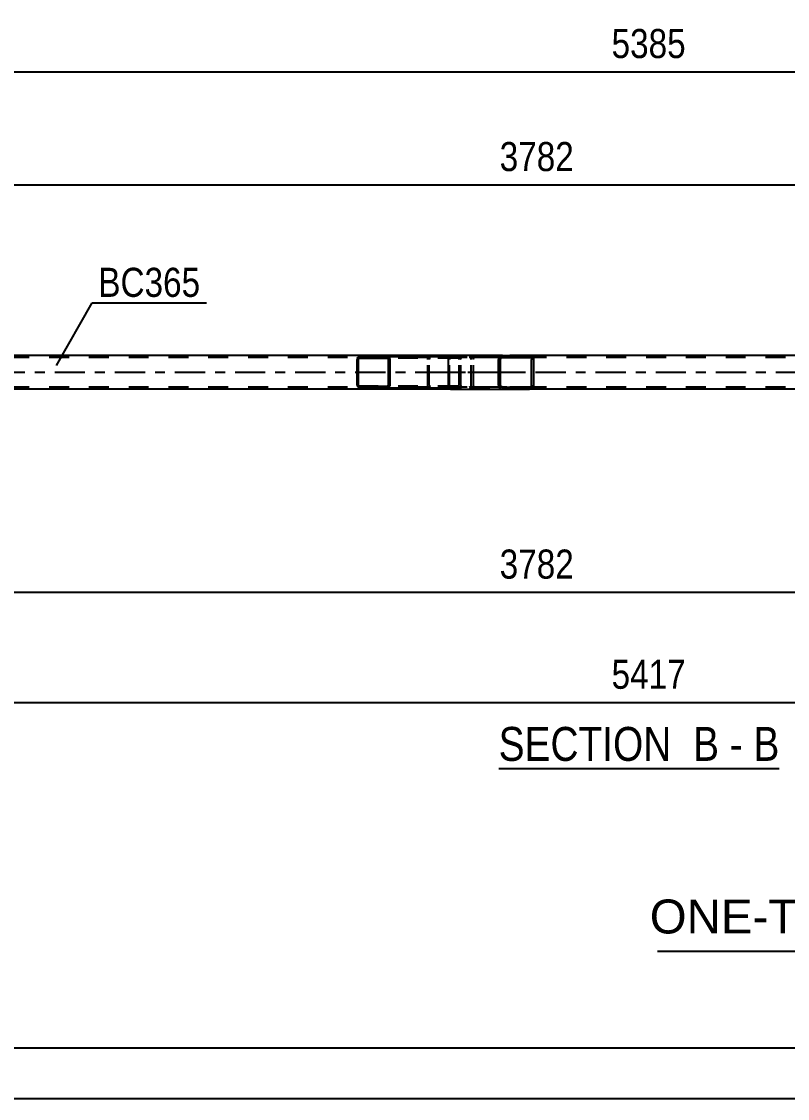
# Model space of a CAD drawing. Header units: millimetres. Extents: x 0 to 594, y 0 to 420.
# Drawn here: x 93.4 to 168.8, y 0 to 106.1 of the extents above; entities that cross this region are included whole.
import ezdxf

# ---------------------------------------------------------------- set-up
doc = ezdxf.new("R2010")
doc.units = ezdxf.units.MM
doc.linetypes.add('DXK_LINE_DOT2', pattern=[3.9198, 1.9599, -1.9599])
doc.linetypes.add('DXK_LINE_DOT3', pattern=[5.9187, 2.979, -0.9799, 0.9799, -0.9799])
doc.styles.add('Arial', font='arial.ttf', dxfattribs={"height": 0.2})
doc.styles.add('Arial Narrow', font='ARIALN.TTF', dxfattribs={"height": 0.2})

# ---------------------------------------------------------------- blocks, each defined once
blk = doc.blocks.new('Unknown-570345859-1135')
at = {"color": 5, "linetype": 'Continuous'}
for p, q in [((5, 5), (589, 5)), ((0, 0), (594, 0))]:
    blk.add_line(p, q, dxfattribs=at)
blk = doc.blocks.new('Unknown-570345859-12 - 5354')
at = {"color": 6, "linetype": 'Continuous'}
blk.add_line((140.36, 32.5), (168, 32.5), dxfattribs=at)
at = {"color": 0, "linetype": 'Continuous'}
for points in [[(158.46, 33.25), (158.46, 36.75), (140.36, 36.75), (140.36, 33.25)], [(162.07, 33.25), (162.07, 36.75), (159.51, 36.75), (159.51, 33.25)], [(164.4, 33.25), (164.4, 36.75), (163.12, 36.75), (163.12, 33.25)], [(168, 33.25), (168, 36.75), (165.45, 36.75), (165.45, 33.25)]]:
    blk.add_wipeout(points, dxfattribs=at)
at = {"color": 7, "linetype": 'Continuous', "style": 'Arial Narrow'}
for s, p in [('SECTION ', (140.36, 33.25)), ('B', (159.51, 33.25)), ('B', (165.45, 33.25)), ('-', (163.12, 33.25))]:
    blk.add_text(s, height=3.34, dxfattribs=at).set_placement(p)
blk = doc.blocks.new('Part-570345859-5364 - 5354')
at = {"linetype": 'Continuous'}
h = blk.add_hatch(dxfattribs=at)
h.set_pattern_fill('', scale=0.7, style=0, pattern_type=0)
h.set_pattern_definition([(45, (143.7924, 72.9474), (-1.5715, 1.5715), [])])
h.paths.add_polyline_path([(143.82, 72.79), (143.79, 72.95), (143.7, 73.08), (143.57, 73.16), (143.41, 73.19), (140.75, 73.19), (140.59, 73.16), (140.46, 73.08), (140.36, 72.95), (140.33, 72.79), (140.33, 70.26), (140.36, 70.11), (140.46, 69.98), (140.59, 69.89), (140.75, 69.86), (143.41, 69.86), (143.57, 69.89), (143.7, 69.98), (143.79, 70.11), (143.82, 70.26)])
h.paths.add_polyline_path([(143.6, 70.18), (143.55, 70.12), (143.49, 70.08), (143.41, 70.06), (140.75, 70.06), (140.67, 70.08), (140.6, 70.12), (140.56, 70.18), (140.54, 70.26), (140.54, 72.79), (140.56, 72.87), (140.6, 72.94), (140.67, 72.98), (140.75, 72.99), (143.41, 72.99), (143.49, 72.98), (143.55, 72.94), (143.6, 72.87), (143.61, 72.79), (143.61, 70.26)])
at = {"color": 2, "linetype": 'Continuous'}
for p, q in [((135.55, 73.16), (135.63, 73.19)), ((140.75, 73.19), (135.63, 73.19)), ((140.75, 73.19), (140.59, 73.16)), ((140.75, 73.19), (143.41, 73.19)), ((143.57, 73.16), (143.41, 73.19)), ((135.41, 72.79), (135.43, 72.95)), ((135.41, 70.26), (135.41, 72.79)), ((135.43, 72.95), (135.48, 73.08)), ((135.48, 73.08), (135.55, 73.16)), ((140.36, 72.95), (140.33, 72.79)), ((140.33, 70.26), (140.33, 72.79)), ((140.54, 72.79), (140.56, 72.87)), ((140.54, 70.26), (140.54, 72.79)), ((140.56, 72.87), (140.6, 72.94)), ((140.6, 72.94), (140.67, 72.98)), ((140.67, 72.98), (140.75, 72.99)), ((140.75, 72.99), (143.41, 72.99)), ((143.41, 72.99), (143.49, 72.98)), ((143.49, 72.98), (143.55, 72.94)), ((143.55, 72.94), (143.6, 72.87)), ((143.6, 72.87), (143.61, 72.79)), ((143.61, 70.26), (143.61, 72.79)), ((143.82, 72.79), (143.79, 72.95)), ((143.82, 70.26), (143.82, 72.79)), ((135.43, 70.11), (135.41, 70.26)), ((135.48, 69.98), (135.43, 70.11)), ((140.33, 70.26), (140.36, 70.11)), ((140.56, 70.18), (140.54, 70.26)), ((140.6, 70.12), (140.56, 70.18)), ((140.67, 70.08), (140.6, 70.12)), ((140.75, 70.06), (140.67, 70.08)), ((140.75, 70.06), (143.41, 70.06)), ((143.49, 70.08), (143.41, 70.06)), ((143.55, 70.12), (143.49, 70.08)), ((143.6, 70.18), (143.55, 70.12)), ((143.61, 70.26), (143.6, 70.18)), ((143.79, 70.11), (143.82, 70.26)), ((135.55, 69.89), (135.48, 69.98)), ((135.63, 69.86), (135.55, 69.89)), ((135.63, 69.86), (140.75, 69.86)), ((140.59, 69.89), (140.75, 69.86)), ((140.75, 69.86), (143.41, 69.86)), ((143.41, 69.86), (143.57, 69.89))]:
    blk.add_line(p, q, dxfattribs=at)
at = {"color": 7, "linetype": 'DXK_LINE_DOT2'}
for p, q in [((136.62, 72.99), (136.62, 73.19)), ((137.45, 73.19), (137.61, 73.16)), ((143.41, 73.19), (140.75, 73.19)), ((135.53, 72.87), (135.52, 72.79)), ((135.52, 70.26), (135.52, 72.79)), ((135.55, 72.94), (135.53, 72.87)), ((135.59, 72.98), (135.55, 72.94)), ((135.63, 72.99), (135.59, 72.98)), ((143.41, 72.99), (135.63, 72.99)), ((137.53, 72.98), (137.45, 72.99)), ((137.59, 72.94), (137.53, 72.98)), ((137.64, 72.87), (137.59, 72.94)), ((137.66, 72.79), (137.64, 72.87)), ((137.66, 70.26), (137.66, 72.79)), ((137.83, 72.95), (137.87, 72.79)), ((137.87, 70.26), (137.87, 72.79)), ((135.52, 70.26), (135.53, 70.18)), ((135.53, 70.18), (135.55, 70.12)), ((135.55, 70.12), (135.59, 70.08)), ((135.59, 70.08), (135.63, 70.06)), ((143.41, 70.06), (135.63, 70.06)), ((136.62, 69.86), (136.62, 70.06)), ((137.45, 70.06), (137.53, 70.08)), ((137.53, 70.08), (137.59, 70.12)), ((137.59, 70.12), (137.64, 70.18)), ((137.64, 70.18), (137.66, 70.26)), ((137.87, 70.26), (137.83, 70.11)), ((137.61, 69.89), (137.45, 69.86)), ((140.75, 69.86), (143.41, 69.86))]:
    blk.add_line(p, q, dxfattribs=at)
at = {"color": 7, "linetype": 'DXK_LINE_DOT3'}
blk.add_line((133.37, 71.53), (142.08, 71.53), dxfattribs=at)
at = {"color": 7, "linetype": 'DXK_LINE_DOT2'}
for centre, start, end in [((137.46, 72.78), 23.8494, 68.8059), ((137.46, 70.27), 291.1941, 336.1506)]:
    blk.add_arc(centre, 0.41, start, end, dxfattribs=at)
at = {"color": 2, "linetype": 'Continuous'}
for centre, start, end in [((140.74, 72.78), 111.1941, 156.1506), ((143.42, 72.78), 23.8494, 68.8059), ((140.74, 70.27), 203.8494, 248.8059), ((143.42, 70.27), 291.1941, 336.1506)]:
    blk.add_arc(centre, 0.41, start, end, dxfattribs=at)
blk = doc.blocks.new('Part-570345859-5385 - 5354')
at = {"linetype": 'Continuous'}
h = blk.add_hatch(dxfattribs=at)
h.set_pattern_fill('', scale=0.7, style=0, pattern_type=0)
h.set_pattern_definition([(45, (129.638, 72.888), (-1.5715, 1.5715), [])])
h.paths.add_polyline_path([(129.66, 72.79), (129.64, 72.89), (129.58, 72.97), (129.48, 73.03), (129.38, 73.05), (126.7, 73.05), (126.59, 73.03), (126.5, 72.97), (126.44, 72.89), (126.41, 72.79), (126.41, 70.27), (126.44, 70.17), (126.5, 70.08), (126.59, 70.02), (126.7, 70), (129.38, 70), (129.48, 70.02), (129.58, 70.08), (129.64, 70.17), (129.66, 70.27)])
h.paths.add_polyline_path([(129.51, 70.22), (129.48, 70.18), (129.43, 70.15), (129.38, 70.14), (126.7, 70.14), (126.64, 70.15), (126.6, 70.18), (126.57, 70.22), (126.56, 70.27), (126.56, 72.79), (126.57, 72.84), (126.6, 72.88), (126.64, 72.91), (126.7, 72.92), (129.38, 72.92), (129.43, 72.91), (129.48, 72.88), (129.51, 72.84), (129.52, 72.79), (129.52, 70.27)])
at = {"color": 2, "linetype": 'Continuous'}
for p, q in [((126.44, 72.89), (126.41, 72.79)), ((126.41, 70.27), (126.41, 72.79)), ((126.56, 72.79), (126.57, 72.84)), ((126.56, 70.27), (126.56, 72.79)), ((126.57, 72.84), (126.6, 72.88)), ((126.7, 73.05), (126.59, 73.03)), ((126.6, 72.88), (126.64, 72.91)), ((126.64, 72.91), (126.7, 72.92)), ((126.7, 73.05), (129.38, 73.05)), ((126.7, 72.92), (129.38, 72.92)), ((135.47, 73.05), (129.38, 73.05)), ((129.48, 73.03), (129.38, 73.05)), ((129.38, 72.92), (129.43, 72.91)), ((129.43, 72.91), (129.48, 72.88)), ((129.48, 72.88), (129.51, 72.84)), ((129.51, 72.84), (129.52, 72.79)), ((129.52, 70.27), (129.52, 72.79)), ((129.66, 72.79), (129.64, 72.89)), ((129.66, 70.27), (129.66, 72.79)), ((126.41, 70.27), (126.44, 70.17)), ((126.57, 70.22), (126.56, 70.27)), ((126.6, 70.18), (126.57, 70.22)), ((126.59, 70.02), (126.7, 70)), ((126.64, 70.15), (126.6, 70.18)), ((126.7, 70.14), (126.64, 70.15)), ((126.7, 70.14), (129.38, 70.14)), ((129.43, 70.15), (129.38, 70.14)), ((129.38, 70), (129.48, 70.02)), ((129.48, 70.18), (129.43, 70.15)), ((129.51, 70.22), (129.48, 70.18)), ((129.52, 70.27), (129.51, 70.22)), ((129.64, 70.17), (129.66, 70.27)), ((126.7, 70), (129.38, 70)), ((129.38, 70), (135.47, 70))]:
    blk.add_line(p, q, dxfattribs=at)
at = {"color": 7, "linetype": 'DXK_LINE_DOT2'}
for p, q in [((129.38, 73.05), (126.7, 73.05)), ((136.33, 72.92), (126.7, 72.92)), ((133.37, 72.79), (133.39, 72.89)), ((133.37, 70.27), (133.37, 72.79)), ((133.52, 72.84), (133.51, 72.79)), ((133.51, 70.27), (133.51, 72.79)), ((133.56, 72.88), (133.52, 72.84)), ((133.55, 73.03), (133.66, 73.05)), ((133.6, 72.91), (133.56, 72.88)), ((133.66, 72.92), (133.6, 72.91)), ((136.33, 73.05), (135.47, 73.05)), ((136.33, 73.05), (136.44, 73.03)), ((136.39, 72.91), (136.33, 72.92)), ((136.43, 72.88), (136.39, 72.91)), ((136.46, 72.84), (136.43, 72.88)), ((136.48, 72.79), (136.46, 72.84)), ((136.48, 70.27), (136.48, 72.79)), ((136.6, 72.89), (136.62, 72.79)), ((136.62, 70.27), (136.62, 72.79)), ((136.62, 72.79), (136.62, 72.79)), ((136.33, 70.14), (126.7, 70.14)), ((133.39, 70.17), (133.37, 70.27)), ((133.51, 70.27), (133.52, 70.22)), ((133.52, 70.22), (133.56, 70.18)), ((133.66, 70), (133.55, 70.02)), ((133.56, 70.18), (133.57, 70.17)), ((133.57, 70.17), (133.6, 70.15)), ((133.6, 70.15), (133.66, 70.14)), ((136.33, 70.14), (136.39, 70.15)), ((136.44, 70.02), (136.33, 70)), ((136.39, 70.15), (136.43, 70.18)), ((136.43, 70.18), (136.46, 70.22)), ((136.46, 70.22), (136.48, 70.27)), ((136.62, 70.27), (136.6, 70.17)), ((126.7, 70), (129.38, 70)), ((136.33, 70), (135.47, 70))]:
    blk.add_line(p, q, dxfattribs=at)
at = {"color": 2, "linetype": 'Continuous'}
for centre, start, end in [((126.69, 72.77), 110.7583, 155.68), ((129.39, 72.77), 24.3199, 69.2417), ((126.69, 70.28), 204.3199, 249.2417), ((129.39, 70.28), 290.7583, 335.68)]:
    blk.add_arc(centre, 0.276, start, end, dxfattribs=at)
at = {"color": 7, "linetype": 'DXK_LINE_DOT2'}
for centre, start, end in [((133.64, 72.77), 110.7583, 155.68), ((136.34, 72.77), 24.3199, 69.2417), ((133.64, 70.28), 204.3199, 249.2417), ((136.34, 70.28), 290.7583, 335.68)]:
    blk.add_arc(centre, 0.276, start, end, dxfattribs=at)
blk = doc.blocks.new('Part-570345859-5440 - 5354')
at = {"color": 2, "linetype": 'Continuous'}
for p, q in [((90.62, 73.19), (83.52, 73.19)), ((135.63, 73.19), (90.72, 73.19)), ((204.06, 73.19), (143.41, 73.19)), ((219.56, 73.19), (209.06, 73.19)), ((226.76, 73.19), (219.66, 73.19)), ((90.62, 69.86), (83.52, 69.86)), ((135.63, 69.86), (90.72, 69.86)), ((204.06, 69.86), (143.41, 69.86)), ((219.56, 69.86), (209.06, 69.86)), ((226.76, 69.86), (219.66, 69.86))]:
    blk.add_line(p, q, dxfattribs=at)
at = {"color": 7, "linetype": 'DXK_LINE_DOT2'}
for p, q in [((83.52, 73.19), (83.52, 69.86)), ((143.41, 73.19), (135.63, 73.19)), ((209.06, 73.19), (204.06, 73.19)), ((226.76, 73.19), (226.76, 69.86)), ((90.62, 72.99), (83.52, 72.99)), ((219.56, 72.99), (90.72, 72.99)), ((226.76, 72.99), (219.66, 72.99)), ((90.62, 70.06), (83.52, 70.06)), ((219.56, 70.06), (90.72, 70.06)), ((226.76, 70.06), (219.66, 70.06)), ((143.41, 69.86), (135.63, 69.86)), ((209.06, 69.86), (204.06, 69.86))]:
    blk.add_line(p, q, dxfattribs=at)
at = {"color": 7, "linetype": 'DXK_LINE_DOT3'}
for p, q in [((83.52, 71.53), (90.62, 71.53)), ((90.72, 71.53), (219.56, 71.53)), ((219.66, 71.53), (226.76, 71.53))]:
    blk.add_line(p, q, dxfattribs=at)
blk = doc.blocks.new('StraightDimension-570345859-5547 - 5354')
at = {"color": 7, "linetype": 'Continuous'}
for p, q in [((83.52, 68.86), (83.52, 46.72)), ((204.72, 61.86), (204.72, 41.24)), ((85.02, 50.45), (82.02, 49.25)), ((203.22, 49.25), (206.22, 50.45)), ((83.52, 49.85), (204.72, 49.85))]:
    blk.add_line(p, q, dxfattribs=at)
at = {"color": 0}
blk.add_wipeout([(148.38, 50.6), (148.38, 54.8), (139.86, 54.8), (139.86, 50.6)], dxfattribs=at)
at = {"color": 3, "style": 'Arial Narrow'}
blk.add_text('3782', height=2.863, dxfattribs=at).set_placement((140.46, 51.2))
at = {"color": 0, "linetype": 'Continuous'}
for points in [[(82.92, 49.15), (78.72, 49.15), (78.72, 46.12), (82.92, 46.12)], [(204.12, 49.15), (199.92, 49.15), (199.92, 40.64), (204.12, 40.64)]]:
    blk.add_wipeout(points, dxfattribs=at)
at = {"color": 3, "linetype": 'Continuous', "style": 'Arial Narrow'}
for s, height, p in [('0', 2.86, (82.32, 46.72)), ('3782', 2.863, (203.52, 41.24))]:
    blk.add_text(s, height=height, rotation=90.0002, dxfattribs=at).set_placement(p)
blk = doc.blocks.new('StraightDimension-570345859-5563 - 5354')
at = {"color": 7, "linetype": 'Continuous'}
for p, q in [((83.52, 76.34), (83.52, 103.97)), ((226.76, 77.94), (226.76, 103.97)), ((85.02, 101.72), (82.02, 100.52)), ((83.52, 101.12), (226.76, 101.12)), ((225.26, 100.52), (228.26, 101.72))]:
    blk.add_line(p, q, dxfattribs=at)
at = {"color": 0}
blk.add_wipeout([(159.39, 101.87), (159.39, 106.07), (150.88, 106.07), (150.88, 101.87)], dxfattribs=at)
at = {"color": 3, "style": 'Arial Narrow'}
blk.add_text('5385', height=2.863, dxfattribs=at).set_placement((151.48, 102.47))
blk = doc.blocks.new('StraightDimension-570345859-5525 - 5354')
at = {"color": 7, "linetype": 'Continuous'}
for p, q in [((204.72, 81.19), (204.72, 98.6)), ((83.52, 74.19), (83.52, 93.12)), ((85.02, 90.59), (82.02, 89.39)), ((203.22, 89.39), (206.22, 90.59)), ((83.52, 89.99), (204.72, 89.99))]:
    blk.add_line(p, q, dxfattribs=at)
at = {"color": 0}
blk.add_wipeout([(148.38, 90.74), (148.38, 94.94), (139.86, 94.94), (139.86, 90.74)], dxfattribs=at)
at = {"color": 3, "style": 'Arial Narrow'}
blk.add_text('3782', height=2.863, dxfattribs=at).set_placement((140.46, 91.34))
at = {"color": 0, "linetype": 'Continuous'}
for points in [[(204.12, 99.2), (199.92, 99.2), (199.92, 90.69), (204.12, 90.69)], [(82.92, 93.72), (78.72, 93.72), (78.72, 90.69), (82.92, 90.69)]]:
    blk.add_wipeout(points, dxfattribs=at)
at = {"color": 3, "linetype": 'Continuous', "style": 'Arial Narrow'}
for s, height, p in [('3782', 2.863, (203.52, 91.29)), ('0', 2.86, (82.32, 91.29))]:
    blk.add_text(s, height=height, rotation=90.0002, dxfattribs=at).set_placement(p)
blk = doc.blocks.new('StraightDimension-570345859-5531 - 5354')
at = {"color": 7, "linetype": 'Continuous'}
for p, q in [((82.98, 65.11), (82.98, 36.6)), ((227.29, 65.11), (227.29, 36.6)), ((84.48, 39.6), (81.48, 38.4)), ((225.79, 38.4), (228.79, 39.6)), ((82.98, 39), (227.29, 39))]:
    blk.add_line(p, q, dxfattribs=at)
at = {"color": 0}
blk.add_wipeout([(159.39, 39.75), (159.39, 43.95), (150.88, 43.95), (150.88, 39.75)], dxfattribs=at)
at = {"color": 3, "style": 'Arial Narrow'}
blk.add_text('5417', height=2.863, dxfattribs=at).set_placement((151.48, 40.35))
blk = doc.blocks.new('Unknown-570345859-12433')
at = {"color": 7, "linetype": 'Continuous'}
blk.add_line((156, 14.5), (226, 14.5), dxfattribs=at)
at = {"color": 7, "style": 'Arial'}
blk.add_text('ONE-TRUSS MARKED AS TR671', height=3.3428, dxfattribs=at).set_placement((155.24, 16.25))
blk = doc.blocks.new('Mark-570345859-5436 - 5354')
at = {"color": 30, "linetype": 'Continuous'}
for p, q in [((96.8, 72.19), (100.33, 78.35)), ((100.33, 78.35), (111.58, 78.35))]:
    blk.add_line(p, q, dxfattribs=at)
at = {"color": 0}
blk.add_wipeout([(110.98, 78.95), (110.98, 81.95), (100.93, 81.95), (100.93, 78.95)], dxfattribs=at)
blk.add_wipeout([(110.98, 78.95), (110.98, 81.95), (100.93, 81.95), (100.93, 78.95)], dxfattribs=at)
at = {"color": 3, "style": 'Arial Narrow'}
blk.add_text('BC365', height=2.863, dxfattribs=at).set_placement((100.93, 78.95))

msp = doc.modelspace()

# ---------------------------------------------------------------- block references
for name in ['Unknown-570345859-1135', 'Part-570345859-5440 - 5354', 'Part-570345859-5364 - 5354', 'Part-570345859-5385 - 5354', 'Unknown-570345859-12433']:
    msp.add_blockref(name, (0, 0))

# ---------------------------------------------------------------- next in the draw order: block references
for name in ['StraightDimension-570345859-5563 - 5354', 'StraightDimension-570345859-5547 - 5354', 'Unknown-570345859-12 - 5354']:
    msp.add_blockref(name, (0, 0))

# ---------------------------------------------------------------- next in the draw order: block references
for name in ['StraightDimension-570345859-5525 - 5354', 'StraightDimension-570345859-5531 - 5354']:
    msp.add_blockref(name, (0, 0))

# ---------------------------------------------------------------- next in the draw order: block references
msp.add_blockref('Mark-570345859-5436 - 5354', (0, 0))

doc.saveas('drawing.dxf')
